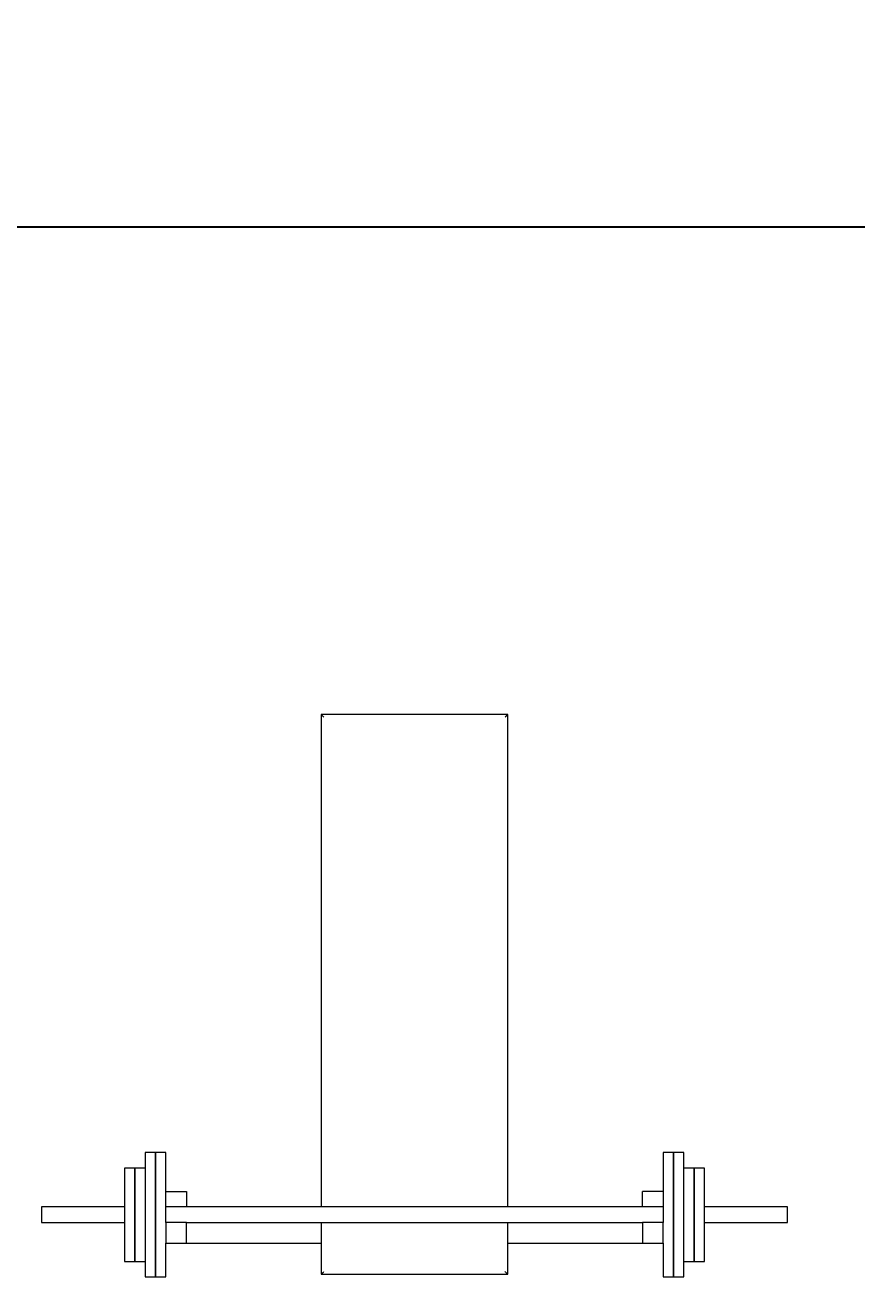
# Model space of a CAD drawing. Header units: inches. Extents: x 22 to 382261, y 22 to 371281.
# Drawn here: x 264593 to 266633, y 56307 to 59375 of the extents above; entities that cross this region are included whole.
import ezdxf

# ---------------------------------------------------------------- set-up
doc = ezdxf.new("R2010")
doc.units = ezdxf.units.IN
doc.header["$MEASUREMENT"] = 0
doc.layers.add('A-ANNO-DIMS', color=211, linetype='Continuous', lineweight=9)
doc.layers.add('Q-SPCQ', color=91, linetype='Continuous', lineweight=9)
doc.styles.add('Arial_B', font='arialbd.ttf', dxfattribs={"height": 350.793651})
doc.dimstyles.new('2', dxfattribs={"dimscale": 304.8, "dimtxt": 346.888196, "dimasz": 0.221354, "dimexe": 1.338583, "dimexo": 0.0625, "dimgap": 0.278871, "dimtad": 1, "dimdec": 0, "dimzin": 0, "dimdsep": 46, "dimtxsty": 'Arial_B', "dimblk1": 'OBLIQUE', "dimblk2": 'OBLIQUE', "dimsah": 1, "dimcen": 0.09, "dimdle": 0.557743, "dimazin": 0, "dimtfac": 1, "dimtdec": 4, "dimtix": 1, "dimtmove": 0, "dimatfit": 3, "dimfxl": 0.557743, "dimfxlon": 1, "dimtvp": 1, "dimtolj": 1, "dimtzin": 0, "dimarcsym": 2})

# ---------------------------------------------------------------- blocks, each defined once
blk = doc.blocks.new('Bench-Press_Excercise_Reed - Bench-Press_Excercise_Reed-715619-02-GYM AND MEMBERS ROOM BLOWUP')
at = {"layer": 'Q-SPCQ'}
for p, q in [((-622.3, 692.4), (-647.7, 692.4)), ((-647.7, 692.4), (-647.7, 387.6)), ((-622.3, 387.6), (-622.3, 692.4)), ((-596.9, 692.4), (-622.3, 692.4)), ((-622.3, 692.4), (-622.3, 387.6)), ((-596.9, 609.9), (-596.9, 692.4)), ((241.3, 685.8), (-215.9, 685.8)), ((-215.9, 685.8), (-215.9, 559)), ((241.3, 559), (241.3, 685.8)), ((647.7, 692.4), (622.3, 692.4)), ((622.3, 692.4), (622.3, 609.9)), ((673.1, 692.4), (647.7, 692.4)), ((647.7, 692.4), (647.7, 387.6)), ((647.7, 387.6), (647.7, 692.4)), ((673.1, 387.6), (673.1, 692.4)), ((-673.1, 654.3), (-698.5, 654.3)), ((-698.5, 654.3), (-698.5, 425.7)), ((-647.7, 654.3), (-673.1, 654.3)), ((-673.1, 654.3), (-673.1, 425.7)), ((-673.1, 425.7), (-673.1, 654.3)), ((698.5, 654.3), (673.1, 654.3)), ((698.5, 425.7), (698.5, 654.3)), ((723.9, 654.3), (698.5, 654.3)), ((698.5, 654.3), (698.5, 425.7)), ((723.9, 425.7), (723.9, 654.3)), ((-546.1, 609.6), (-596.9, 609.6)), ((-596.9, 609.6), (-596.9, 558.8)), ((-546.1, 558.8), (-546.1, 609.6)), ((-215.9, 609.6), (-546.1, 609.6)), ((571.5, 609.6), (241.3, 609.6)), ((622.3, 609.6), (571.5, 609.6)), ((571.5, 609.6), (571.5, 558.8)), ((622.3, 558.8), (622.3, 609.6)), ((-698.5, 559), (-901.7, 559)), ((-901.7, 559), (-901.7, 520.9)), ((-596.9, 387.6), (-596.9, 559)), ((-596.9, 558.8), (-546.1, 558.8)), ((571.7, 559), (-546.3, 559)), ((571.5, 558.8), (622.3, 558.8)), ((622.3, 559), (622.3, 387.6)), ((927.1, 559), (724.3, 559)), ((927.1, 520.9), (927.1, 559)), ((-901.7, 520.9), (-698.5, 520.9)), ((-596.9, 520.9), (622.3, 520.9)), ((-546.1, 521), (-546.1, 482.6)), ((-215.9, 520.9), (-215.9, -685.8)), ((241.3, -685.8), (241.3, 520.9)), ((571.5, 482.6), (571.5, 520.9)), ((724.3, 520.9), (927.1, 520.9)), ((-596.9, 482.6), (-546.1, 482.6)), ((622.3, 482.6), (571.5, 482.6)), ((-698.5, 425.7), (-673.1, 425.7)), ((-673.1, 425.7), (-647.7, 425.7)), ((673.1, 425.7), (698.5, 425.7)), ((698.5, 425.7), (723.9, 425.7)), ((-647.7, 387.6), (-622.3, 387.6)), ((-622.3, 387.6), (-596.9, 387.6)), ((622.3, 387.6), (647.7, 387.6)), ((647.7, 387.6), (673.1, 387.6)), ((-215.9, -685.8), (241.3, -685.8))]:
    blk.add_line(p, q, dxfattribs=at)
for points, knots in [([(-215.9, 685.8), (-215.9, 685.8), (-215.8, 685.7), (-215.4, 685.3), (-215.1, 685), (-214.7, 684.6), (-214.3, 684.2), (-213.9, 683.8), (-213.4, 683.3), (-212.8, 682.7), (-212.4, 682.3), (-211.9, 681.8), (-210.9, 680.8), (-210.1, 680), (-209.5, 679.4)], [0, 0, 0, 0, 0.166667, 0.25, 0.333333, 0.416667, 0.458333, 0.5, 0.583333, 0.666667, 0.708333, 0.75, 0.833333, 1, 1, 1, 1]), ([(241.3, 685.8), (241.3, 685.8), (241.2, 685.7), (240.8, 685.3), (240.5, 685), (240.1, 684.6), (239.7, 684.2), (239.3, 683.8), (238.8, 683.3), (238.2, 682.7), (237.8, 682.3), (237.3, 681.8), (236.3, 680.8), (235.5, 680), (235, 679.4)], [0, 0, 0, 0, 0.166667, 0.25, 0.333333, 0.416667, 0.458333, 0.5, 0.583333, 0.666667, 0.708333, 0.75, 0.833333, 1, 1, 1, 1]), ([(-209.5, -679.5), (-210.1, -680), (-210.9, -680.8), (-212, -681.9), (-212.6, -682.5), (-213.1, -683), (-213.5, -683.4), (-213.9, -683.8), (-214.3, -684.2), (-214.7, -684.6), (-215.1, -685), (-215.4, -685.3), (-215.8, -685.7), (-215.9, -685.8), (-215.9, -685.8)], [-1, -1, -1, -1, -0.833333, -0.75, -0.666667, -0.625, -0.583333, -0.5, -0.458333, -0.416667, -0.333333, -0.25, -0.166667, 0, 0, 0, 0]), ([(241.3, -685.8), (241.3, -685.8), (241.2, -685.7), (240.8, -685.3), (240.5, -685), (240.1, -684.6), (239.7, -684.2), (239.3, -683.8), (238.8, -683.3), (238.2, -682.7), (237.8, -682.3), (237.3, -681.8), (236.3, -680.8), (235.5, -680), (235, -679.5)], [0, 0, 0, 0, 0.166667, 0.25, 0.333333, 0.416667, 0.458333, 0.5, 0.583333, 0.666667, 0.708333, 0.75, 0.833333, 1, 1, 1, 1])]:
    blk.add_open_spline(points, degree=3, knots=knots, dxfattribs=at)
blk = doc.blocks.new('_Oblique')
at = {"color": 0, "linetype": 'ByBlock', "lineweight": -2}
blk.add_line((-0.5, -0.5), (0.5, 0.5), dxfattribs=at)
blk = doc.blocks.new('*D5436')
at = {"layer": 'A-ANNO-DIMS', "color": 0, "lineweight": -2, "transparency": 16777216}
for p, q in [((262787.6, 58936.9), (262787.6, 58472.9)), ((273118.4, 58936.9), (273118.4, 58472.9)), ((262617.6, 58880.9), (273288.4, 58880.9))]:
    blk.add_line(p, q, dxfattribs=at)
at = {"layer": 'Defpoints', "color": 0, "transparency": 16777216}
for p in [(262787.6, 58955.9), (273118.4, 58955.9), (273118.4, 58880.9)]:
    blk.add_point(p, dxfattribs=at)
at = {"layer": 'A-ANNO-DIMS', "color": 0, "lineweight": -2, "transparency": 16777216, "xscale": 67.46874999999999, "yscale": 67.46874999999999, "zscale": 67.46874999999999, "rotation": 180}
blk.add_blockref('_Oblique', (262787.6, 58880.9), dxfattribs=at)
at = {"layer": 'A-ANNO-DIMS', "color": 0, "lineweight": -2, "transparency": 16777216, "xscale": 67.46874999999999, "yscale": 67.46874999999999, "zscale": 67.46874999999999}
blk.add_blockref('_Oblique', (273118.4, 58880.9), dxfattribs=at)
at = {"layer": 'A-ANNO-DIMS', "color": 0, "transparency": 16777216, "insert": (267953, 59145), "char_height": 350.79, "width": 699.606, "attachment_point": 5, "style": 'Arial_B'}
blk.add_mtext('\\A1;10331', dxfattribs=at)

msp = doc.modelspace()

# ---------------------------------------------------------------- block references
at = {"layer": 'Q-SPCQ', "rotation": 180}
msp.add_blockref('Bench-Press_Excercise_Reed - Bench-Press_Excercise_Reed-715619-02-GYM AND MEMBERS ROOM BLOWUP', (265560.3, 56999.7), dxfattribs=at)

# ---------------------------------------------------------------- dimensions: what is measured, and where the dimension line sits
at = {"layer": 'A-ANNO-DIMS'}
dim = msp.add_linear_dim(base=(273118.4, 58880.9), p1=(262787.6, 58955.9), p2=(273118.4, 58955.9), dimstyle='2', override={"dimpost": '<>', "dimfxl": 10330.8}, dxfattribs=at)
dim.commit()
dim.dimension.update_dxf_attribs({"geometry": '*D5436', "text_midpoint": (267953, 59145)})

doc.saveas('drawing.dxf')
